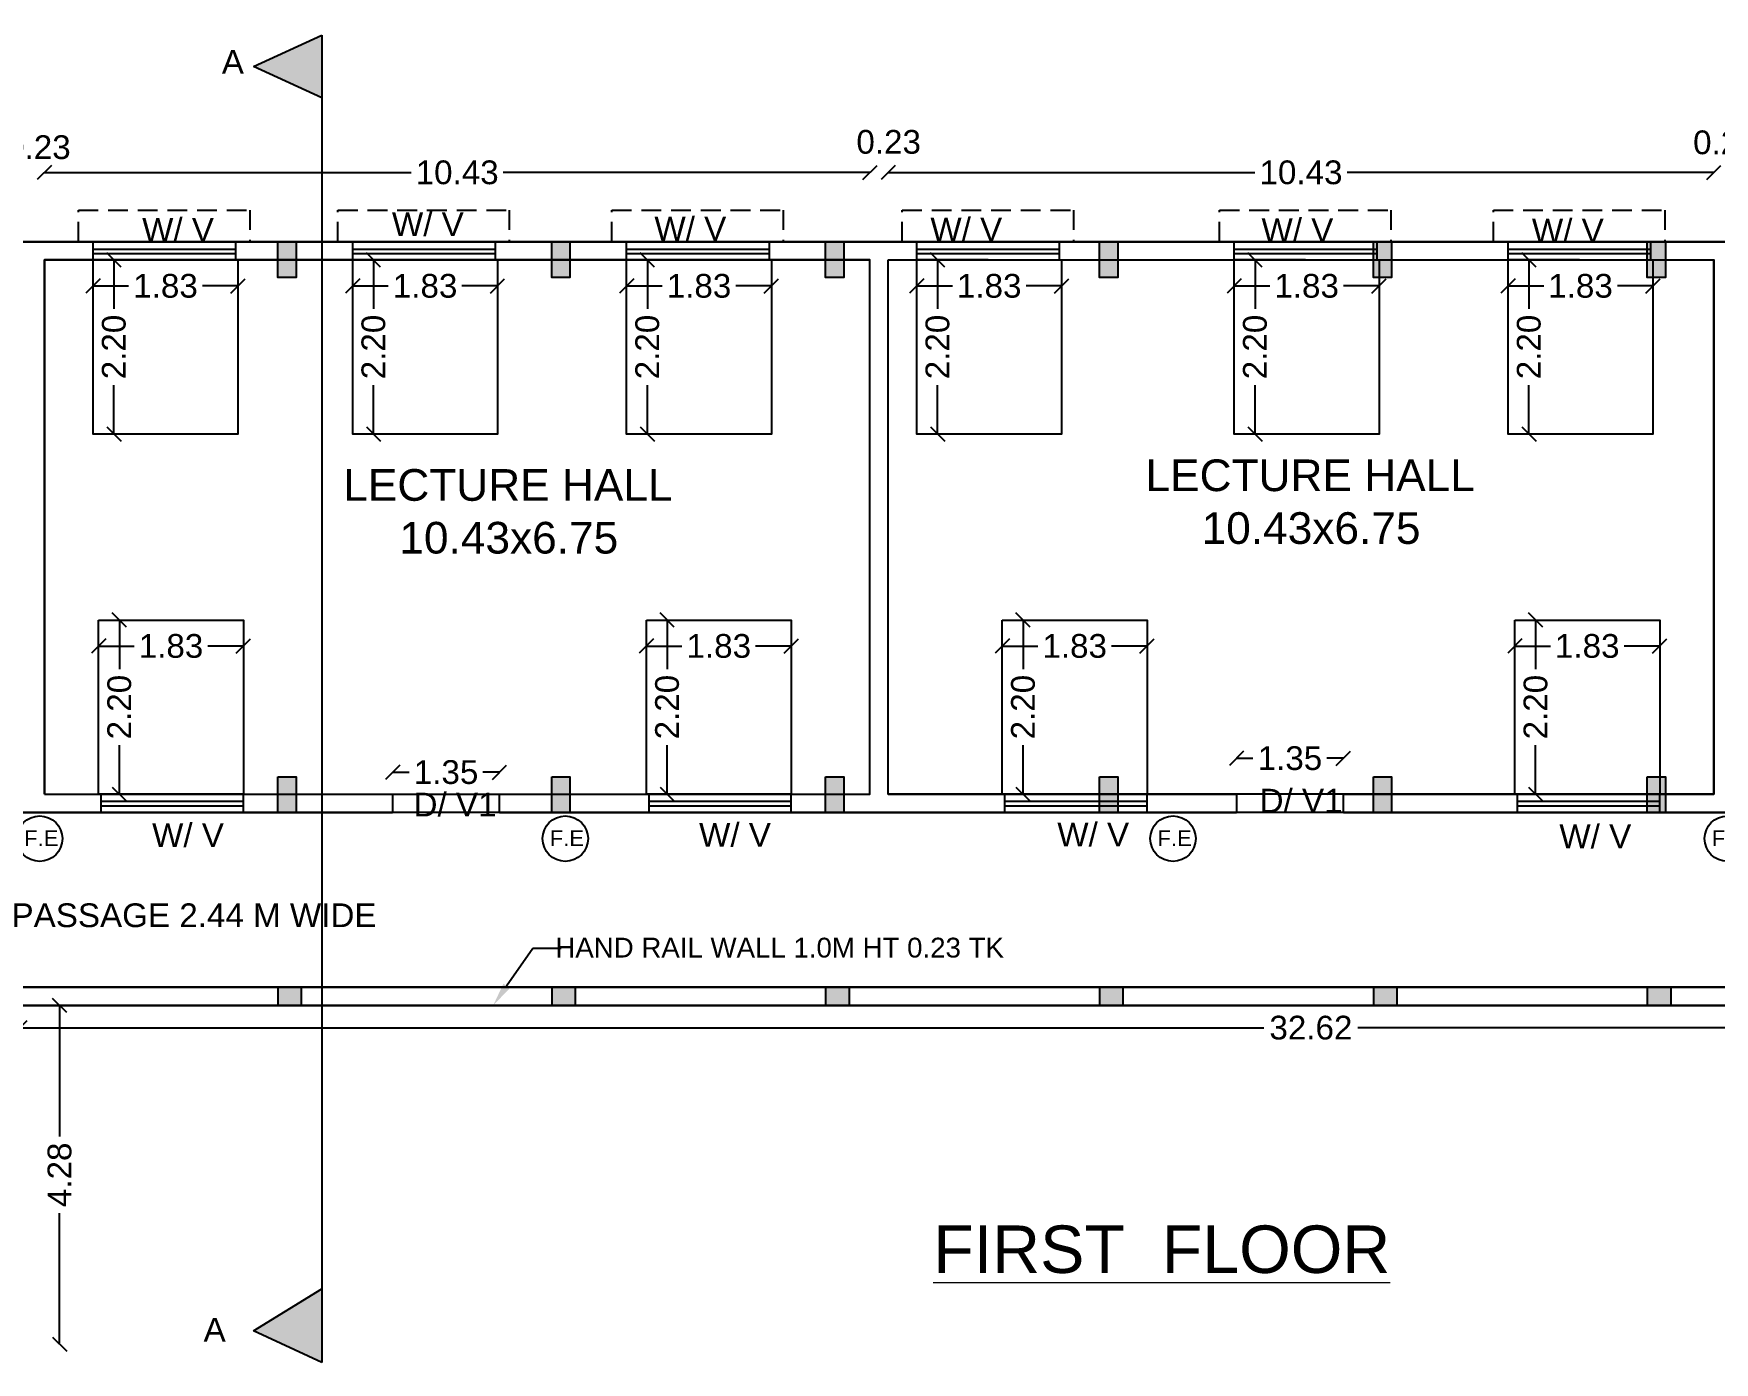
# Model space of a CAD drawing. Header units: metres. Extents: x 729 to 1050, y -308 to -82.
# Drawn here: x 743.98 to 765.21, y -139.07 to -122.28 of the extents above; entities that cross this region are included whole.
import ezdxf
from ezdxf import colors
from ezdxf.entities.mleader import LeaderData, LeaderLine
from ezdxf.math import Vec2, Vec3

# ---------------------------------------------------------------- set-up
doc = ezdxf.new("R2010")
doc.units = ezdxf.units.M
doc.header["$MEASUREMENT"] = 0
doc.linetypes.add('DASHED', pattern=[0.75, 0.5, -0.25])
for name, color, linetype in [('BLK_1_FLR_0_REGULAR_ROOM_3', 7, 'Continuous'), ('BLK_1_FLR_1_BLT_UP_AREA', 26, 'Continuous'), ('BLK_1_FLR_1_CARPET_AREA', 10, 'Continuous'), ('BLK_1_FLR_1_EXIT_WIDTH_DOOR', 2, 'Continuous'), ('BLK_1_FLR_1_REGULAR_ROOM_2', 7, 'Continuous'), ('BLK_1_FLR_1_ROOF_AREA', 54, 'Continuous'), ('BLK_1_FLR_1_ROOM_1_LIGHT_VENTILATION_1', 7, 'Continuous'), ('BLK_1_FLR_1_ROOM_3_LIGHT_VENTILATION_1', 7, 'Continuous')]:
    doc.layers.add(name, color=color, linetype=linetype)
doc.styles.get("Standard").update_dxf_attribs({"font": 'arial.ttf'})
doc.dimstyles.get("Standard").update_dxf_attribs({"dimtxt": 0.3, "dimasz": 0.18, "dimexe": 0.18, "dimexo": 0.0625, "dimgap": 0.09, "dimtad": 0, "dimtoh": 1, "dimzin": 0, "dimdsep": 46, "dimtxsty": 'Standard', "dimblk": 'OBLIQUE', "dimcen": 0.09, "dimse1": 1, "dimse2": 1, "dimclrd": 1, "dimclrt": 3, "dimadec": 0, "dimazin": 0, "dimtfac": 1, "dimtofl": 0, "dimtmove": 0, "dimatfit": 3, "dimfxl": 0, "dimtolj": 1, "dimtzin": 0, "dimarcsym": 0})

# ---------------------------------------------------------------- blocks, each defined once
blk = doc.blocks.new('_Oblique')
at = {"color": 0, "linetype": 'ByBlock', "lineweight": -2}
blk.add_line((-0.5, -0.5), (0.5, 0.5), dxfattribs=at)
blk = doc.blocks.new('*D97')
at = {"color": 1, "lineweight": -2}
for p, q in [((744.115, -124.031), (748.747, -124.031)), ((754.545, -124.031), (749.912, -124.031))]:
    blk.add_line(p, q, dxfattribs=at)
at = {"layer": 'Defpoints', "color": 0}
for p in [(754.545, -124.031), (744.115, -125.136), (754.545, -125.136)]:
    blk.add_point(p, dxfattribs=at)
at = {"color": 1, "lineweight": -2, "xscale": 0.18, "yscale": 0.18, "zscale": 0.18, "rotation": 180}
blk.add_blockref('_Oblique', (744.115, -124.031), dxfattribs=at)
at = {"color": 1, "lineweight": -2, "xscale": 0.18, "yscale": 0.18, "zscale": 0.18}
blk.add_blockref('_Oblique', (754.545, -124.031), dxfattribs=at)
at = {"color": 3, "insert": (749.33, -124.031), "char_height": 0.3, "attachment_point": 5}
blk.add_mtext('\\A1;10.43', dxfattribs=at)
blk = doc.blocks.new('*D98')
at = {"color": 1, "lineweight": -2}
for p, q in [((754.775, -124.031), (759.407, -124.031)), ((765.205, -124.031), (760.572, -124.031))]:
    blk.add_line(p, q, dxfattribs=at)
at = {"layer": 'Defpoints', "color": 0}
for p in [(765.205, -124.031), (754.775, -125.136), (765.205, -125.136)]:
    blk.add_point(p, dxfattribs=at)
at = {"color": 1, "lineweight": -2, "xscale": 0.18, "yscale": 0.18, "zscale": 0.18, "rotation": 180}
blk.add_blockref('_Oblique', (754.775, -124.031), dxfattribs=at)
at = {"color": 1, "lineweight": -2, "xscale": 0.18, "yscale": 0.18, "zscale": 0.18}
blk.add_blockref('_Oblique', (765.205, -124.031), dxfattribs=at)
at = {"color": 3, "insert": (759.99, -124.031), "char_height": 0.3, "attachment_point": 5}
blk.add_mtext('\\A1;10.43', dxfattribs=at)
blk = doc.blocks.new('*D102')
at = {"color": 1, "lineweight": -2}
for p, q in [((744.308, -134.556), (744.308, -136.21)), ((744.308, -138.836), (744.308, -137.182))]:
    blk.add_line(p, q, dxfattribs=at)
at = {"layer": 'Defpoints', "color": 0}
for p in [(739.037, -134.556), (739.037, -138.836), (744.308, -138.836)]:
    blk.add_point(p, dxfattribs=at)
at = {"color": 1, "lineweight": -2, "xscale": 0.18, "yscale": 0.18, "zscale": 0.18}
for p, rotation in [((744.308, -134.556), 90), ((744.308, -138.836), 270)]:
    blk.add_blockref('_Oblique', p, dxfattribs=dict(at, rotation=rotation))
at = {"color": 3, "insert": (744.308, -136.696), "char_height": 0.3, "attachment_point": 5, "rotation": 90}
blk.add_mtext('\\A1;4.28', dxfattribs=at)
blk = doc.blocks.new('*D95')
at = {"color": 1, "lineweight": -2}
for p, q in [((743.805, -134.838), (759.52, -134.838)), ((776.425, -134.838), (760.709, -134.838))]:
    blk.add_line(p, q, dxfattribs=at)
at = {"layer": 'Defpoints', "color": 0}
for p in [(743.805, -134.556), (776.425, -134.556), (776.425, -134.838)]:
    blk.add_point(p, dxfattribs=at)
at = {"color": 1, "lineweight": -2, "xscale": 0.18, "yscale": 0.18, "zscale": 0.18, "rotation": 180}
blk.add_blockref('_Oblique', (743.805, -134.838), dxfattribs=at)
at = {"color": 1, "lineweight": -2, "xscale": 0.18, "yscale": 0.18, "zscale": 0.18}
blk.add_blockref('_Oblique', (776.425, -134.838), dxfattribs=at)
at = {"color": 3, "insert": (760.115, -134.838), "char_height": 0.3, "attachment_point": 5}
blk.add_mtext('\\A1;32.62', dxfattribs=at)
blk = doc.blocks.new('*D111')
at = {"layer": 'BLK_1_FLR_1_EXIT_WIDTH_DOOR', "color": 1, "lineweight": -2}
for p, q in [((748.515, -131.609), (748.723, -131.609)), ((749.865, -131.609), (749.656, -131.609))]:
    blk.add_line(p, q, dxfattribs=at)
at = {"layer": 'Defpoints', "color": 0}
for p in [(749.865, -131.609), (748.515, -131.886), (749.865, -131.886)]:
    blk.add_point(p, dxfattribs=at)
at = {"layer": 'BLK_1_FLR_1_EXIT_WIDTH_DOOR', "color": 1, "lineweight": -2, "xscale": 0.18, "yscale": 0.18, "zscale": 0.18, "rotation": 180}
blk.add_blockref('_Oblique', (748.515, -131.609), dxfattribs=at)
at = {"layer": 'BLK_1_FLR_1_EXIT_WIDTH_DOOR', "color": 1, "lineweight": -2, "xscale": 0.18, "yscale": 0.18, "zscale": 0.18}
blk.add_blockref('_Oblique', (749.865, -131.609), dxfattribs=at)
at = {"layer": 'BLK_1_FLR_1_EXIT_WIDTH_DOOR', "color": 3, "insert": (749.19, -131.609), "char_height": 0.3, "attachment_point": 5}
blk.add_mtext('\\A1;1.35', dxfattribs=at)
blk = doc.blocks.new('*D112')
at = {"layer": 'BLK_1_FLR_1_EXIT_WIDTH_DOOR', "color": 1, "lineweight": -2}
for p, q in [((759.175, -131.433), (759.383, -131.433)), ((760.525, -131.433), (760.316, -131.433))]:
    blk.add_line(p, q, dxfattribs=at)
at = {"layer": 'Defpoints', "color": 0}
for p in [(760.525, -131.433), (759.175, -131.886), (760.525, -131.886)]:
    blk.add_point(p, dxfattribs=at)
at = {"layer": 'BLK_1_FLR_1_EXIT_WIDTH_DOOR', "color": 1, "lineweight": -2, "xscale": 0.18, "yscale": 0.18, "zscale": 0.18, "rotation": 180}
blk.add_blockref('_Oblique', (759.175, -131.433), dxfattribs=at)
at = {"layer": 'BLK_1_FLR_1_EXIT_WIDTH_DOOR', "color": 1, "lineweight": -2, "xscale": 0.18, "yscale": 0.18, "zscale": 0.18}
blk.add_blockref('_Oblique', (760.525, -131.433), dxfattribs=at)
at = {"layer": 'BLK_1_FLR_1_EXIT_WIDTH_DOOR', "color": 3, "insert": (759.85, -131.433), "char_height": 0.3, "attachment_point": 5}
blk.add_mtext('\\A1;1.35', dxfattribs=at)
blk = doc.blocks.new('*D123')
at = {"layer": 'BLK_1_FLR_1_ROOM_1_LIGHT_VENTILATION_1', "color": 1, "lineweight": -2}
for p, q in [((744.731, -125.465), (745.18, -125.465)), ((746.561, -125.465), (746.111, -125.465))]:
    blk.add_line(p, q, dxfattribs=at)
at = {"layer": 'Defpoints', "color": 0}
for p in [(744.731, -125.136), (746.561, -125.136), (744.731, -125.465)]:
    blk.add_point(p, dxfattribs=at)
at = {"layer": 'BLK_1_FLR_1_ROOM_1_LIGHT_VENTILATION_1', "color": 1, "lineweight": -2, "xscale": 0.18, "yscale": 0.18, "zscale": 0.18, "rotation": 180}
blk.add_blockref('_Oblique', (744.731, -125.465), dxfattribs=at)
at = {"layer": 'BLK_1_FLR_1_ROOM_1_LIGHT_VENTILATION_1', "color": 1, "lineweight": -2, "xscale": 0.18, "yscale": 0.18, "zscale": 0.18}
blk.add_blockref('_Oblique', (746.561, -125.465), dxfattribs=at)
at = {"layer": 'BLK_1_FLR_1_ROOM_1_LIGHT_VENTILATION_1', "color": 3, "insert": (745.646, -125.465), "char_height": 0.3, "attachment_point": 5}
blk.add_mtext('\\A1;1.83', dxfattribs=at)
blk = doc.blocks.new('*D124')
at = {"layer": 'BLK_1_FLR_1_ROOM_1_LIGHT_VENTILATION_1', "color": 1, "lineweight": -2}
for p, q in [((744.994, -125.136), (744.994, -125.755)), ((744.994, -127.336), (744.994, -126.718))]:
    blk.add_line(p, q, dxfattribs=at)
at = {"layer": 'Defpoints', "color": 0}
for p in [(744.731, -125.136), (744.731, -127.336), (744.994, -127.336)]:
    blk.add_point(p, dxfattribs=at)
at = {"layer": 'BLK_1_FLR_1_ROOM_1_LIGHT_VENTILATION_1', "color": 1, "lineweight": -2, "xscale": 0.18, "yscale": 0.18, "zscale": 0.18}
for p, rotation in [((744.994, -125.136), 90), ((744.994, -127.336), 270)]:
    blk.add_blockref('_Oblique', p, dxfattribs=dict(at, rotation=rotation))
at = {"layer": 'BLK_1_FLR_1_ROOM_1_LIGHT_VENTILATION_1', "color": 3, "insert": (744.994, -126.236), "char_height": 0.3, "attachment_point": 5, "rotation": 90}
blk.add_mtext('\\A1;2.20', dxfattribs=at)
blk = doc.blocks.new('*D125')
at = {"layer": 'BLK_1_FLR_1_ROOM_1_LIGHT_VENTILATION_1', "color": 1, "lineweight": -2}
for p, q in [((748.01, -125.465), (748.459, -125.465)), ((749.84, -125.465), (749.39, -125.465))]:
    blk.add_line(p, q, dxfattribs=at)
at = {"layer": 'Defpoints', "color": 0}
for p in [(748.01, -125.136), (749.84, -125.136), (748.01, -125.465)]:
    blk.add_point(p, dxfattribs=at)
at = {"layer": 'BLK_1_FLR_1_ROOM_1_LIGHT_VENTILATION_1', "color": 1, "lineweight": -2, "xscale": 0.18, "yscale": 0.18, "zscale": 0.18, "rotation": 180}
blk.add_blockref('_Oblique', (748.01, -125.465), dxfattribs=at)
at = {"layer": 'BLK_1_FLR_1_ROOM_1_LIGHT_VENTILATION_1', "color": 1, "lineweight": -2, "xscale": 0.18, "yscale": 0.18, "zscale": 0.18}
blk.add_blockref('_Oblique', (749.84, -125.465), dxfattribs=at)
at = {"layer": 'BLK_1_FLR_1_ROOM_1_LIGHT_VENTILATION_1', "color": 3, "insert": (748.925, -125.465), "char_height": 0.3, "attachment_point": 5}
blk.add_mtext('\\A1;1.83', dxfattribs=at)
blk = doc.blocks.new('*D126')
at = {"layer": 'BLK_1_FLR_1_ROOM_1_LIGHT_VENTILATION_1', "color": 1, "lineweight": -2}
for p, q in [((748.273, -125.136), (748.273, -125.755)), ((748.273, -127.336), (748.273, -126.718))]:
    blk.add_line(p, q, dxfattribs=at)
at = {"layer": 'Defpoints', "color": 0}
for p in [(748.01, -125.136), (748.01, -127.336), (748.273, -127.336)]:
    blk.add_point(p, dxfattribs=at)
at = {"layer": 'BLK_1_FLR_1_ROOM_1_LIGHT_VENTILATION_1', "color": 1, "lineweight": -2, "xscale": 0.18, "yscale": 0.18, "zscale": 0.18}
for p, rotation in [((748.273, -125.136), 90), ((748.273, -127.336), 270)]:
    blk.add_blockref('_Oblique', p, dxfattribs=dict(at, rotation=rotation))
at = {"layer": 'BLK_1_FLR_1_ROOM_1_LIGHT_VENTILATION_1', "color": 3, "insert": (748.273, -126.236), "char_height": 0.3, "attachment_point": 5, "rotation": 90}
blk.add_mtext('\\A1;2.20', dxfattribs=at)
blk = doc.blocks.new('*D127')
at = {"layer": 'BLK_1_FLR_1_ROOM_1_LIGHT_VENTILATION_1', "color": 1, "lineweight": -2}
for p, q in [((751.47, -125.465), (751.919, -125.465)), ((753.3, -125.465), (752.85, -125.465))]:
    blk.add_line(p, q, dxfattribs=at)
at = {"layer": 'Defpoints', "color": 0}
for p in [(751.47, -125.136), (753.3, -125.136), (751.47, -125.465)]:
    blk.add_point(p, dxfattribs=at)
at = {"layer": 'BLK_1_FLR_1_ROOM_1_LIGHT_VENTILATION_1', "color": 1, "lineweight": -2, "xscale": 0.18, "yscale": 0.18, "zscale": 0.18, "rotation": 180}
blk.add_blockref('_Oblique', (751.47, -125.465), dxfattribs=at)
at = {"layer": 'BLK_1_FLR_1_ROOM_1_LIGHT_VENTILATION_1', "color": 1, "lineweight": -2, "xscale": 0.18, "yscale": 0.18, "zscale": 0.18}
blk.add_blockref('_Oblique', (753.3, -125.465), dxfattribs=at)
at = {"layer": 'BLK_1_FLR_1_ROOM_1_LIGHT_VENTILATION_1', "color": 3, "insert": (752.385, -125.465), "char_height": 0.3, "attachment_point": 5}
blk.add_mtext('\\A1;1.83', dxfattribs=at)
blk = doc.blocks.new('*D128')
at = {"layer": 'BLK_1_FLR_1_ROOM_1_LIGHT_VENTILATION_1', "color": 1, "lineweight": -2}
for p, q in [((751.733, -125.136), (751.733, -125.755)), ((751.733, -127.336), (751.733, -126.718))]:
    blk.add_line(p, q, dxfattribs=at)
at = {"layer": 'Defpoints', "color": 0}
for p in [(751.47, -125.136), (751.47, -127.336), (751.733, -127.336)]:
    blk.add_point(p, dxfattribs=at)
at = {"layer": 'BLK_1_FLR_1_ROOM_1_LIGHT_VENTILATION_1', "color": 1, "lineweight": -2, "xscale": 0.18, "yscale": 0.18, "zscale": 0.18}
for p, rotation in [((751.733, -125.136), 90), ((751.733, -127.336), 270)]:
    blk.add_blockref('_Oblique', p, dxfattribs=dict(at, rotation=rotation))
at = {"layer": 'BLK_1_FLR_1_ROOM_1_LIGHT_VENTILATION_1', "color": 3, "insert": (751.733, -126.236), "char_height": 0.3, "attachment_point": 5, "rotation": 90}
blk.add_mtext('\\A1;2.20', dxfattribs=at)
blk = doc.blocks.new('*D129')
at = {"layer": 'BLK_1_FLR_1_ROOM_1_LIGHT_VENTILATION_1', "color": 1, "lineweight": -2}
for p, q in [((751.72, -130.015), (752.169, -130.015)), ((753.55, -130.015), (753.1, -130.015))]:
    blk.add_line(p, q, dxfattribs=at)
at = {"layer": 'Defpoints', "color": 0}
for p in [(751.72, -129.686), (753.55, -129.686), (751.72, -130.015)]:
    blk.add_point(p, dxfattribs=at)
at = {"layer": 'BLK_1_FLR_1_ROOM_1_LIGHT_VENTILATION_1', "color": 1, "lineweight": -2, "xscale": 0.18, "yscale": 0.18, "zscale": 0.18, "rotation": 180}
blk.add_blockref('_Oblique', (751.72, -130.015), dxfattribs=at)
at = {"layer": 'BLK_1_FLR_1_ROOM_1_LIGHT_VENTILATION_1', "color": 1, "lineweight": -2, "xscale": 0.18, "yscale": 0.18, "zscale": 0.18}
blk.add_blockref('_Oblique', (753.55, -130.015), dxfattribs=at)
at = {"layer": 'BLK_1_FLR_1_ROOM_1_LIGHT_VENTILATION_1', "color": 3, "insert": (752.635, -130.015), "char_height": 0.3, "attachment_point": 5}
blk.add_mtext('\\A1;1.83', dxfattribs=at)
blk = doc.blocks.new('*D130')
at = {"layer": 'BLK_1_FLR_1_ROOM_1_LIGHT_VENTILATION_1', "color": 1, "lineweight": -2}
for p, q in [((751.983, -129.686), (751.983, -130.305)), ((751.983, -131.886), (751.983, -131.268))]:
    blk.add_line(p, q, dxfattribs=at)
at = {"layer": 'Defpoints', "color": 0}
for p in [(751.72, -129.686), (751.72, -131.886), (751.983, -131.886)]:
    blk.add_point(p, dxfattribs=at)
at = {"layer": 'BLK_1_FLR_1_ROOM_1_LIGHT_VENTILATION_1', "color": 1, "lineweight": -2, "xscale": 0.18, "yscale": 0.18, "zscale": 0.18}
for p, rotation in [((751.983, -129.686), 90), ((751.983, -131.886), 270)]:
    blk.add_blockref('_Oblique', p, dxfattribs=dict(at, rotation=rotation))
at = {"layer": 'BLK_1_FLR_1_ROOM_1_LIGHT_VENTILATION_1', "color": 3, "insert": (751.983, -130.786), "char_height": 0.3, "attachment_point": 5, "rotation": 90}
blk.add_mtext('\\A1;2.20', dxfattribs=at)
blk = doc.blocks.new('*D131')
at = {"layer": 'BLK_1_FLR_1_ROOM_1_LIGHT_VENTILATION_1', "color": 1, "lineweight": -2}
for p, q in [((744.8, -130.015), (745.249, -130.015)), ((746.63, -130.015), (746.18, -130.015))]:
    blk.add_line(p, q, dxfattribs=at)
at = {"layer": 'Defpoints', "color": 0}
for p in [(744.8, -129.686), (746.63, -129.686), (744.8, -130.015)]:
    blk.add_point(p, dxfattribs=at)
at = {"layer": 'BLK_1_FLR_1_ROOM_1_LIGHT_VENTILATION_1', "color": 1, "lineweight": -2, "xscale": 0.18, "yscale": 0.18, "zscale": 0.18, "rotation": 180}
blk.add_blockref('_Oblique', (744.8, -130.015), dxfattribs=at)
at = {"layer": 'BLK_1_FLR_1_ROOM_1_LIGHT_VENTILATION_1', "color": 1, "lineweight": -2, "xscale": 0.18, "yscale": 0.18, "zscale": 0.18}
blk.add_blockref('_Oblique', (746.63, -130.015), dxfattribs=at)
at = {"layer": 'BLK_1_FLR_1_ROOM_1_LIGHT_VENTILATION_1', "color": 3, "insert": (745.715, -130.015), "char_height": 0.3, "attachment_point": 5}
blk.add_mtext('\\A1;1.83', dxfattribs=at)
blk = doc.blocks.new('*D132')
at = {"layer": 'BLK_1_FLR_1_ROOM_1_LIGHT_VENTILATION_1', "color": 1, "lineweight": -2}
for p, q in [((745.063, -129.686), (745.063, -130.305)), ((745.063, -131.886), (745.063, -131.268))]:
    blk.add_line(p, q, dxfattribs=at)
at = {"layer": 'Defpoints', "color": 0}
for p in [(744.8, -129.686), (744.8, -131.886), (745.063, -131.886)]:
    blk.add_point(p, dxfattribs=at)
at = {"layer": 'BLK_1_FLR_1_ROOM_1_LIGHT_VENTILATION_1', "color": 1, "lineweight": -2, "xscale": 0.18, "yscale": 0.18, "zscale": 0.18}
for p, rotation in [((745.063, -129.686), 90), ((745.063, -131.886), 270)]:
    blk.add_blockref('_Oblique', p, dxfattribs=dict(at, rotation=rotation))
at = {"layer": 'BLK_1_FLR_1_ROOM_1_LIGHT_VENTILATION_1', "color": 3, "insert": (745.063, -130.786), "char_height": 0.3, "attachment_point": 5, "rotation": 90}
blk.add_mtext('\\A1;2.20', dxfattribs=at)
blk = doc.blocks.new('*D133')
at = {"layer": 'BLK_1_FLR_1_ROOM_3_LIGHT_VENTILATION_1', "color": 1, "lineweight": -2}
for p, q in [((755.136, -125.465), (755.586, -125.465)), ((756.966, -125.465), (756.517, -125.465))]:
    blk.add_line(p, q, dxfattribs=at)
at = {"layer": 'Defpoints', "color": 0}
for p in [(755.136, -125.136), (756.966, -125.136), (755.136, -125.465)]:
    blk.add_point(p, dxfattribs=at)
at = {"layer": 'BLK_1_FLR_1_ROOM_3_LIGHT_VENTILATION_1', "color": 1, "lineweight": -2, "xscale": 0.18, "yscale": 0.18, "zscale": 0.18, "rotation": 180}
blk.add_blockref('_Oblique', (755.136, -125.465), dxfattribs=at)
at = {"layer": 'BLK_1_FLR_1_ROOM_3_LIGHT_VENTILATION_1', "color": 1, "lineweight": -2, "xscale": 0.18, "yscale": 0.18, "zscale": 0.18}
blk.add_blockref('_Oblique', (756.966, -125.465), dxfattribs=at)
at = {"layer": 'BLK_1_FLR_1_ROOM_3_LIGHT_VENTILATION_1', "color": 3, "insert": (756.051, -125.465), "char_height": 0.3, "attachment_point": 5}
blk.add_mtext('\\A1;1.83', dxfattribs=at)
blk = doc.blocks.new('*D134')
at = {"layer": 'BLK_1_FLR_1_ROOM_3_LIGHT_VENTILATION_1', "color": 1, "lineweight": -2}
for p, q in [((755.399, -125.136), (755.399, -125.755)), ((755.399, -127.336), (755.399, -126.718))]:
    blk.add_line(p, q, dxfattribs=at)
at = {"layer": 'Defpoints', "color": 0}
for p in [(755.136, -125.136), (755.136, -127.336), (755.399, -127.336)]:
    blk.add_point(p, dxfattribs=at)
at = {"layer": 'BLK_1_FLR_1_ROOM_3_LIGHT_VENTILATION_1', "color": 1, "lineweight": -2, "xscale": 0.18, "yscale": 0.18, "zscale": 0.18}
for p, rotation in [((755.399, -125.136), 90), ((755.399, -127.336), 270)]:
    blk.add_blockref('_Oblique', p, dxfattribs=dict(at, rotation=rotation))
at = {"layer": 'BLK_1_FLR_1_ROOM_3_LIGHT_VENTILATION_1', "color": 3, "insert": (755.399, -126.236), "char_height": 0.3, "attachment_point": 5, "rotation": 90}
blk.add_mtext('\\A1;2.20', dxfattribs=at)
blk = doc.blocks.new('*D135')
at = {"layer": 'BLK_1_FLR_1_ROOM_3_LIGHT_VENTILATION_1', "color": 1, "lineweight": -2}
for p, q in [((759.146, -125.465), (759.596, -125.465)), ((760.976, -125.465), (760.527, -125.465))]:
    blk.add_line(p, q, dxfattribs=at)
at = {"layer": 'Defpoints', "color": 0}
for p in [(759.146, -125.136), (760.976, -125.136), (759.146, -125.465)]:
    blk.add_point(p, dxfattribs=at)
at = {"layer": 'BLK_1_FLR_1_ROOM_3_LIGHT_VENTILATION_1', "color": 1, "lineweight": -2, "xscale": 0.18, "yscale": 0.18, "zscale": 0.18, "rotation": 180}
blk.add_blockref('_Oblique', (759.146, -125.465), dxfattribs=at)
at = {"layer": 'BLK_1_FLR_1_ROOM_3_LIGHT_VENTILATION_1', "color": 1, "lineweight": -2, "xscale": 0.18, "yscale": 0.18, "zscale": 0.18}
blk.add_blockref('_Oblique', (760.976, -125.465), dxfattribs=at)
at = {"layer": 'BLK_1_FLR_1_ROOM_3_LIGHT_VENTILATION_1', "color": 3, "insert": (760.061, -125.465), "char_height": 0.3, "attachment_point": 5}
blk.add_mtext('\\A1;1.83', dxfattribs=at)
blk = doc.blocks.new('*D136')
at = {"layer": 'BLK_1_FLR_1_ROOM_3_LIGHT_VENTILATION_1', "color": 1, "lineweight": -2}
for p, q in [((759.409, -125.136), (759.409, -125.755)), ((759.409, -127.336), (759.409, -126.718))]:
    blk.add_line(p, q, dxfattribs=at)
at = {"layer": 'Defpoints', "color": 0}
for p in [(759.146, -125.136), (759.146, -127.336), (759.409, -127.336)]:
    blk.add_point(p, dxfattribs=at)
at = {"layer": 'BLK_1_FLR_1_ROOM_3_LIGHT_VENTILATION_1', "color": 1, "lineweight": -2, "xscale": 0.18, "yscale": 0.18, "zscale": 0.18}
for p, rotation in [((759.409, -125.136), 90), ((759.409, -127.336), 270)]:
    blk.add_blockref('_Oblique', p, dxfattribs=dict(at, rotation=rotation))
at = {"layer": 'BLK_1_FLR_1_ROOM_3_LIGHT_VENTILATION_1', "color": 3, "insert": (759.409, -126.236), "char_height": 0.3, "attachment_point": 5, "rotation": 90}
blk.add_mtext('\\A1;2.20', dxfattribs=at)
blk = doc.blocks.new('*D137')
at = {"layer": 'BLK_1_FLR_1_ROOM_3_LIGHT_VENTILATION_1', "color": 1, "lineweight": -2}
for p, q in [((762.606, -125.465), (763.056, -125.465)), ((764.436, -125.465), (763.987, -125.465))]:
    blk.add_line(p, q, dxfattribs=at)
at = {"layer": 'Defpoints', "color": 0}
for p in [(762.606, -125.136), (764.436, -125.136), (762.606, -125.465)]:
    blk.add_point(p, dxfattribs=at)
at = {"layer": 'BLK_1_FLR_1_ROOM_3_LIGHT_VENTILATION_1', "color": 1, "lineweight": -2, "xscale": 0.18, "yscale": 0.18, "zscale": 0.18, "rotation": 180}
blk.add_blockref('_Oblique', (762.606, -125.465), dxfattribs=at)
at = {"layer": 'BLK_1_FLR_1_ROOM_3_LIGHT_VENTILATION_1', "color": 1, "lineweight": -2, "xscale": 0.18, "yscale": 0.18, "zscale": 0.18}
blk.add_blockref('_Oblique', (764.436, -125.465), dxfattribs=at)
at = {"layer": 'BLK_1_FLR_1_ROOM_3_LIGHT_VENTILATION_1', "color": 3, "insert": (763.521, -125.465), "char_height": 0.3, "attachment_point": 5}
blk.add_mtext('\\A1;1.83', dxfattribs=at)
blk = doc.blocks.new('*D138')
at = {"layer": 'BLK_1_FLR_1_ROOM_3_LIGHT_VENTILATION_1', "color": 1, "lineweight": -2}
for p, q in [((762.869, -125.136), (762.869, -125.755)), ((762.869, -127.336), (762.869, -126.718))]:
    blk.add_line(p, q, dxfattribs=at)
at = {"layer": 'Defpoints', "color": 0}
for p in [(762.606, -125.136), (762.606, -127.336), (762.869, -127.336)]:
    blk.add_point(p, dxfattribs=at)
at = {"layer": 'BLK_1_FLR_1_ROOM_3_LIGHT_VENTILATION_1', "color": 1, "lineweight": -2, "xscale": 0.18, "yscale": 0.18, "zscale": 0.18}
for p, rotation in [((762.869, -125.136), 90), ((762.869, -127.336), 270)]:
    blk.add_blockref('_Oblique', p, dxfattribs=dict(at, rotation=rotation))
at = {"layer": 'BLK_1_FLR_1_ROOM_3_LIGHT_VENTILATION_1', "color": 3, "insert": (762.869, -126.236), "char_height": 0.3, "attachment_point": 5, "rotation": 90}
blk.add_mtext('\\A1;2.20', dxfattribs=at)
blk = doc.blocks.new('*D139')
at = {"layer": 'BLK_1_FLR_1_ROOM_3_LIGHT_VENTILATION_1', "color": 1, "lineweight": -2}
for p, q in [((762.691, -130.015), (763.141, -130.015)), ((764.521, -130.015), (764.072, -130.015))]:
    blk.add_line(p, q, dxfattribs=at)
at = {"layer": 'Defpoints', "color": 0}
for p in [(762.691, -129.686), (764.521, -129.686), (762.691, -130.015)]:
    blk.add_point(p, dxfattribs=at)
at = {"layer": 'BLK_1_FLR_1_ROOM_3_LIGHT_VENTILATION_1', "color": 1, "lineweight": -2, "xscale": 0.18, "yscale": 0.18, "zscale": 0.18, "rotation": 180}
blk.add_blockref('_Oblique', (762.691, -130.015), dxfattribs=at)
at = {"layer": 'BLK_1_FLR_1_ROOM_3_LIGHT_VENTILATION_1', "color": 1, "lineweight": -2, "xscale": 0.18, "yscale": 0.18, "zscale": 0.18}
blk.add_blockref('_Oblique', (764.521, -130.015), dxfattribs=at)
at = {"layer": 'BLK_1_FLR_1_ROOM_3_LIGHT_VENTILATION_1', "color": 3, "insert": (763.606, -130.015), "char_height": 0.3, "attachment_point": 5}
blk.add_mtext('\\A1;1.83', dxfattribs=at)
blk = doc.blocks.new('*D140')
at = {"layer": 'BLK_1_FLR_1_ROOM_3_LIGHT_VENTILATION_1', "color": 1, "lineweight": -2}
for p, q in [((762.954, -129.686), (762.954, -130.305)), ((762.954, -131.886), (762.954, -131.268))]:
    blk.add_line(p, q, dxfattribs=at)
at = {"layer": 'Defpoints', "color": 0}
for p in [(762.691, -129.686), (762.691, -131.886), (762.954, -131.886)]:
    blk.add_point(p, dxfattribs=at)
at = {"layer": 'BLK_1_FLR_1_ROOM_3_LIGHT_VENTILATION_1', "color": 1, "lineweight": -2, "xscale": 0.18, "yscale": 0.18, "zscale": 0.18}
for p, rotation in [((762.954, -129.686), 90), ((762.954, -131.886), 270)]:
    blk.add_blockref('_Oblique', p, dxfattribs=dict(at, rotation=rotation))
at = {"layer": 'BLK_1_FLR_1_ROOM_3_LIGHT_VENTILATION_1', "color": 3, "insert": (762.954, -130.786), "char_height": 0.3, "attachment_point": 5, "rotation": 90}
blk.add_mtext('\\A1;2.20', dxfattribs=at)
blk = doc.blocks.new('*D141')
at = {"layer": 'BLK_1_FLR_1_ROOM_3_LIGHT_VENTILATION_1', "color": 1, "lineweight": -2}
for p, q in [((756.216, -130.015), (756.666, -130.015)), ((758.046, -130.015), (757.597, -130.015))]:
    blk.add_line(p, q, dxfattribs=at)
at = {"layer": 'Defpoints', "color": 0}
for p in [(756.216, -129.686), (758.046, -129.686), (756.216, -130.015)]:
    blk.add_point(p, dxfattribs=at)
at = {"layer": 'BLK_1_FLR_1_ROOM_3_LIGHT_VENTILATION_1', "color": 1, "lineweight": -2, "xscale": 0.18, "yscale": 0.18, "zscale": 0.18, "rotation": 180}
blk.add_blockref('_Oblique', (756.216, -130.015), dxfattribs=at)
at = {"layer": 'BLK_1_FLR_1_ROOM_3_LIGHT_VENTILATION_1', "color": 1, "lineweight": -2, "xscale": 0.18, "yscale": 0.18, "zscale": 0.18}
blk.add_blockref('_Oblique', (758.046, -130.015), dxfattribs=at)
at = {"layer": 'BLK_1_FLR_1_ROOM_3_LIGHT_VENTILATION_1', "color": 3, "insert": (757.131, -130.015), "char_height": 0.3, "attachment_point": 5}
blk.add_mtext('\\A1;1.83', dxfattribs=at)
blk = doc.blocks.new('*D142')
at = {"layer": 'BLK_1_FLR_1_ROOM_3_LIGHT_VENTILATION_1', "color": 1, "lineweight": -2}
for p, q in [((756.479, -129.686), (756.479, -130.305)), ((756.479, -131.886), (756.479, -131.268))]:
    blk.add_line(p, q, dxfattribs=at)
at = {"layer": 'Defpoints', "color": 0}
for p in [(756.216, -129.686), (756.216, -131.886), (756.479, -131.886)]:
    blk.add_point(p, dxfattribs=at)
at = {"layer": 'BLK_1_FLR_1_ROOM_3_LIGHT_VENTILATION_1', "color": 1, "lineweight": -2, "xscale": 0.18, "yscale": 0.18, "zscale": 0.18}
for p, rotation in [((756.479, -129.686), 90), ((756.479, -131.886), 270)]:
    blk.add_blockref('_Oblique', p, dxfattribs=dict(at, rotation=rotation))
at = {"layer": 'BLK_1_FLR_1_ROOM_3_LIGHT_VENTILATION_1', "color": 3, "insert": (756.479, -130.786), "char_height": 0.3, "attachment_point": 5, "rotation": 90}
blk.add_mtext('\\A1;2.20', dxfattribs=at)

msp = doc.modelspace()

# ---------------------------------------------------------------- hatches: boundary and pattern name
for points in [[(747.62, -122.297), (746.758, -122.69), (747.62, -123.089)], [(747.62, -138.137), (746.758, -138.667), (747.62, -139.066)]]:
    msp.add_hatch(color=256).paths.add_polyline_path(points)
h = msp.add_hatch(color=2)
h.dxf.hatch_style = 1
h.paths.add_polyline_path([(747.295, -124.906), (747.065, -124.906), (747.065, -125.356), (747.295, -125.356)])
h = msp.add_hatch(color=2)
h.dxf.hatch_style = 1
h.paths.add_polyline_path([(750.755, -124.906), (750.525, -124.906), (750.525, -125.356), (750.755, -125.356)])
h = msp.add_hatch(color=2)
h.dxf.hatch_style = 1
h.paths.add_polyline_path([(754.215, -124.906), (753.985, -124.906), (753.985, -125.356), (754.215, -125.356)])
h = msp.add_hatch(color=2)
h.dxf.hatch_style = 1
h.paths.add_polyline_path([(757.675, -124.906), (757.445, -124.906), (757.445, -125.356), (757.675, -125.356)])
h = msp.add_hatch(color=2)
h.dxf.hatch_style = 1
h.paths.add_polyline_path([(761.135, -124.906), (760.905, -124.906), (760.905, -125.356), (761.135, -125.356)])
h = msp.add_hatch(color=2)
h.dxf.hatch_style = 1
h.paths.add_polyline_path([(764.595, -124.906), (764.365, -124.906), (764.365, -125.356), (764.595, -125.356)])
h = msp.add_hatch(color=2)
h.dxf.hatch_style = 1
h.paths.add_polyline_path([(747.295, -131.666), (747.065, -131.666), (747.065, -132.116), (747.295, -132.116)])
h = msp.add_hatch(color=2)
h.dxf.hatch_style = 1
h.paths.add_polyline_path([(750.755, -131.666), (750.525, -131.666), (750.525, -132.116), (750.755, -132.116)])
h = msp.add_hatch(color=2)
h.dxf.hatch_style = 1
h.paths.add_polyline_path([(754.215, -131.666), (753.985, -131.666), (753.985, -132.116), (754.215, -132.116)])
h = msp.add_hatch(color=2)
h.dxf.hatch_style = 1
h.paths.add_polyline_path([(757.675, -131.666), (757.445, -131.666), (757.445, -132.116), (757.675, -132.116)])
h = msp.add_hatch(color=2)
h.dxf.hatch_style = 1
h.paths.add_polyline_path([(761.135, -131.666), (760.905, -131.666), (760.905, -132.116), (761.135, -132.116)])
h = msp.add_hatch(color=2)
h.dxf.hatch_style = 1
h.paths.add_polyline_path([(764.595, -131.666), (764.365, -131.666), (764.365, -132.116), (764.595, -132.116)])
h = msp.add_hatch(color=2)
h.dxf.hatch_style = 1
h.paths.add_polyline_path([(747.365, -134.556), (747.365, -134.326), (747.065, -134.326), (747.065, -134.556)])
h = msp.add_hatch(color=2)
h.dxf.hatch_style = 1
h.paths.add_polyline_path([(750.825, -134.556), (750.825, -134.326), (750.525, -134.326), (750.525, -134.556)])
h = msp.add_hatch(color=2)
h.dxf.hatch_style = 1
h.paths.add_polyline_path([(754.285, -134.556), (754.285, -134.326), (753.985, -134.326), (753.985, -134.556)])
h = msp.add_hatch(color=2)
h.dxf.hatch_style = 1
h.paths.add_polyline_path([(757.745, -134.556), (757.745, -134.326), (757.445, -134.326), (757.445, -134.556)])
h = msp.add_hatch(color=2)
h.dxf.hatch_style = 1
h.paths.add_polyline_path([(761.205, -134.556), (761.205, -134.326), (760.905, -134.326), (760.905, -134.556)])
h = msp.add_hatch(color=2)
h.dxf.hatch_style = 1
h.paths.add_polyline_path([(764.665, -134.556), (764.665, -134.326), (764.365, -134.326), (764.365, -134.556)])

# ---------------------------------------------------------------- linework, layer by layer
for p, q in [((746.758, -122.69), (747.62, -122.297)), ((747.62, -122.297), (747.62, -139.066)), ((747.62, -123.089), (746.758, -122.69)), ((733.225, -124.906), (771.235, -124.906)), ((744.731, -125.136), (744.731, -124.906)), ((744.731, -124.906), (746.531, -124.906)), ((744.731, -124.906), (746.531, -124.906)), ((746.531, -125.005), (744.731, -125.005)), ((744.731, -125.055), (746.531, -125.055)), ((746.531, -124.906), (746.531, -125.136)), ((748.01, -125.136), (748.01, -124.906)), ((748.01, -124.906), (749.81, -124.906)), ((748.01, -124.906), (749.81, -124.906)), ((749.81, -125.005), (748.01, -125.005)), ((748.01, -125.055), (749.81, -125.055)), ((749.81, -124.906), (749.81, -125.136)), ((751.47, -125.136), (751.47, -124.906)), ((751.47, -124.906), (753.27, -124.906)), ((751.47, -124.906), (753.27, -124.906)), ((753.27, -125.005), (751.47, -125.005)), ((751.47, -125.055), (753.27, -125.055)), ((753.27, -124.906), (753.27, -125.136)), ((754.93, -124.906), (756.73, -124.906)), ((755.136, -125.136), (755.136, -124.906)), ((755.136, -124.906), (756.936, -124.906)), ((756.936, -125.005), (755.136, -125.005)), ((755.136, -125.055), (756.936, -125.055)), ((756.936, -124.906), (756.936, -125.136)), ((759.146, -125.136), (759.146, -124.906)), ((759.146, -124.906), (760.946, -124.906)), ((759.146, -124.906), (760.946, -124.906)), ((760.946, -125.005), (759.146, -125.005)), ((759.146, -125.055), (760.946, -125.055)), ((760.946, -124.906), (760.946, -125.136)), ((762.606, -125.136), (762.606, -124.906)), ((762.606, -124.906), (764.406, -124.906)), ((762.606, -124.906), (764.406, -124.906)), ((764.406, -125.005), (762.606, -125.005)), ((762.606, -125.055), (764.406, -125.055)), ((764.406, -124.906), (764.406, -125.136)), ((744.115, -125.136), (754.545, -125.136)), ((744.115, -131.886), (744.115, -125.136)), ((745.631, -125.136), (744.731, -125.136)), ((748.91, -125.136), (748.01, -125.136)), ((752.37, -125.136), (751.47, -125.136)), ((754.545, -131.886), (754.545, -125.136)), ((754.775, -125.136), (765.205, -125.136)), ((754.775, -131.886), (754.775, -125.136)), ((756.036, -125.136), (755.136, -125.136)), ((760.046, -125.136), (759.146, -125.136)), ((763.506, -125.136), (762.606, -125.136)), ((765.205, -131.886), (765.205, -125.136)), ((744.115, -131.886), (748.515, -131.886)), ((744.83, -131.886), (744.83, -132.116)), ((746.63, -131.98), (744.83, -131.98)), ((744.83, -132.034), (746.63, -132.034)), ((746.63, -132.116), (746.63, -131.886)), ((748.515, -131.886), (748.515, -132.116)), ((749.865, -131.886), (754.545, -131.886)), ((749.865, -132.116), (749.865, -131.886)), ((751.75, -131.886), (751.75, -132.116)), ((753.55, -131.98), (751.75, -131.98)), ((751.75, -132.034), (753.55, -132.034)), ((753.55, -132.116), (753.55, -131.886)), ((754.775, -131.886), (759.175, -131.886)), ((756.246, -131.886), (756.246, -132.116)), ((758.046, -131.98), (756.246, -131.98)), ((756.246, -132.034), (758.046, -132.034)), ((758.046, -132.116), (758.046, -131.886)), ((759.175, -131.886), (759.175, -132.116)), ((760.525, -131.886), (765.205, -131.886)), ((760.525, -132.116), (760.525, -131.886)), ((762.721, -131.886), (762.721, -132.116)), ((764.521, -131.98), (762.721, -131.98)), ((762.721, -132.034), (764.521, -132.034)), ((764.521, -132.116), (764.521, -131.886)), ((764.585, -131.886), (765.205, -131.886)), ((739.205, -132.116), (748.515, -132.116)), ((749.865, -132.116), (759.175, -132.116)), ((760.525, -132.116), (769.023, -132.116)), ((776.545, -134.326), (743.575, -134.326)), ((743.575, -134.326), (764.355, -134.326)), ((776.425, -134.556), (743.575, -134.556)), ((746.758, -138.667), (747.62, -138.137)), ((747.62, -139.066), (746.758, -138.667))]:
    msp.add_line(p, q)
at = {"linetype": 'DASHED', "ltscale": 0.5}
for p, q in [((744.545, -124.906), (744.545, -124.506)), ((744.545, -124.506), (746.711, -124.506)), ((746.711, -124.506), (746.711, -124.906)), ((747.824, -124.906), (747.824, -124.506)), ((747.824, -124.506), (749.989, -124.506)), ((749.989, -124.506), (749.989, -124.906)), ((751.284, -124.906), (751.284, -124.506)), ((751.284, -124.506), (753.449, -124.506)), ((753.449, -124.506), (753.449, -124.906)), ((754.951, -124.906), (754.951, -124.506)), ((754.951, -124.506), (757.116, -124.506)), ((757.116, -124.506), (757.116, -124.906)), ((758.961, -124.906), (758.961, -124.506)), ((758.961, -124.506), (761.126, -124.506)), ((761.126, -124.506), (761.126, -124.906)), ((762.421, -124.906), (762.421, -124.506)), ((762.421, -124.506), (764.586, -124.506)), ((764.586, -124.506), (764.586, -124.906))]:
    msp.add_line(p, q, dxfattribs=at)
at = {"color": 4}
msp.add_lwpolyline([(733.225, -138.836), (743.805, -138.836), (743.805, -134.556), (776.425, -134.556), (776.425, -137.986), (783.255, -137.986), (783.255, -122.276), (771.235, -122.276), (771.235, -124.906), (733.225, -124.906)], close=True, dxfattribs=at)
at = {"color": 2}
for points in [[(747.065, -124.906), (747.295, -124.906), (747.295, -125.356), (747.065, -125.356)], [(750.525, -124.906), (750.755, -124.906), (750.755, -125.356), (750.525, -125.356)], [(753.985, -124.906), (754.215, -124.906), (754.215, -125.356), (753.985, -125.356)], [(757.445, -124.906), (757.675, -124.906), (757.675, -125.356), (757.445, -125.356)], [(760.905, -124.906), (761.135, -124.906), (761.135, -125.356), (760.905, -125.356)], [(764.365, -124.906), (764.595, -124.906), (764.595, -125.356), (764.365, -125.356)], [(747.065, -131.666), (747.295, -131.666), (747.295, -132.116), (747.065, -132.116)], [(750.525, -131.666), (750.755, -131.666), (750.755, -132.116), (750.525, -132.116)], [(753.985, -131.666), (754.215, -131.666), (754.215, -132.116), (753.985, -132.116)], [(757.445, -131.666), (757.675, -131.666), (757.675, -132.116), (757.445, -132.116)], [(760.905, -131.666), (761.135, -131.666), (761.135, -132.116), (760.905, -132.116)], [(764.365, -131.666), (764.595, -131.666), (764.595, -132.116), (764.365, -132.116)], [(747.065, -134.326), (747.065, -134.556), (747.365, -134.556), (747.365, -134.326)], [(750.525, -134.326), (750.525, -134.556), (750.825, -134.556), (750.825, -134.326)], [(753.985, -134.326), (753.985, -134.556), (754.285, -134.556), (754.285, -134.326)], [(757.445, -134.326), (757.445, -134.556), (757.745, -134.556), (757.745, -134.326)], [(760.905, -134.326), (760.905, -134.556), (761.205, -134.556), (761.205, -134.326)], [(764.365, -134.326), (764.365, -134.556), (764.665, -134.556), (764.665, -134.326)]]:
    msp.add_lwpolyline(points, close=True, dxfattribs=at)
for centre in [(744.056, -132.448), (750.696, -132.448), (758.373, -132.448), (765.376, -132.448)]:
    msp.add_circle(centre, 0.287)
at = {"layer": 'BLK_1_FLR_0_REGULAR_ROOM_3', "color": 3}
msp.add_lwpolyline([(754.775, -125.136), (765.205, -125.136), (765.205, -131.886), (754.775, -131.886)], close=True, dxfattribs=at)
at = {"layer": 'BLK_1_FLR_1_BLT_UP_AREA', "color": 27}
msp.add_lwpolyline([(733.225, -138.836), (743.805, -138.836), (743.805, -134.556), (776.425, -134.556), (776.425, -137.986), (783.255, -137.986), (783.255, -122.276), (771.235, -122.276), (771.235, -124.906), (733.225, -124.906)], close=True, dxfattribs=at)
at = {"layer": 'BLK_1_FLR_1_CARPET_AREA', "color": 7}
for points in [[(744.115, -131.886), (754.545, -131.886), (754.545, -125.136), (744.115, -125.136)], [(754.775, -125.136), (765.205, -125.136), (765.205, -131.886), (754.775, -131.886)], [(737.855, -134.326), (783.025, -134.326), (783.025, -132.116), (737.855, -132.116)]]:
    msp.add_lwpolyline(points, close=True, dxfattribs=at)
at = {"layer": 'BLK_1_FLR_1_REGULAR_ROOM_2', "color": 3}
msp.add_lwpolyline([(744.115, -131.886), (754.545, -131.886), (754.545, -125.136), (744.115, -125.136)], close=True, dxfattribs=at)
at = {"layer": 'BLK_1_FLR_1_ROOF_AREA', "color": 54}
msp.add_lwpolyline([(733.225, -138.836), (743.805, -138.836), (743.805, -134.556), (776.425, -134.556), (776.425, -137.986), (783.255, -137.986), (783.255, -122.276), (771.235, -122.276), (771.235, -124.906), (733.225, -124.906)], close=True, dxfattribs=at)
at = {"layer": 'BLK_1_FLR_1_ROOM_1_LIGHT_VENTILATION_1', "color": 3, "linetype": 'Continuous'}
for points in [[(744.731, -125.136), (746.561, -125.136), (746.561, -127.336), (744.731, -127.336)], [(748.01, -125.136), (749.84, -125.136), (749.84, -127.336), (748.01, -127.336)], [(751.47, -125.136), (753.3, -125.136), (753.3, -127.336), (751.47, -127.336)], [(744.8, -129.686), (746.63, -129.686), (746.63, -131.886), (744.8, -131.886)], [(751.72, -129.686), (753.55, -129.686), (753.55, -131.886), (751.72, -131.886)]]:
    msp.add_lwpolyline(points, close=True, dxfattribs=at)
at = {"layer": 'BLK_1_FLR_1_ROOM_3_LIGHT_VENTILATION_1', "color": 3, "linetype": 'Continuous'}
for points in [[(755.136, -125.136), (756.966, -125.136), (756.966, -127.336), (755.136, -127.336)], [(759.146, -125.136), (760.976, -125.136), (760.976, -127.336), (759.146, -127.336)], [(762.606, -125.136), (764.436, -125.136), (764.436, -127.336), (762.606, -127.336)], [(756.216, -129.686), (758.046, -129.686), (758.046, -131.886), (756.216, -131.886)], [(762.691, -129.686), (764.521, -129.686), (764.521, -131.886), (762.691, -131.886)]]:
    msp.add_lwpolyline(points, close=True, dxfattribs=at)

# ---------------------------------------------------------------- texts
at = {"attachment_point": 1}
for s, width, insert, char_height in [('A', 1.60592, (746.357, -122.484), 0.3), ('W/ V', 1.60592, (745.35, -124.605), 0.3), ('W/ V', 1.60592, (748.506, -124.535), 0.3), ('W/ V', 1.60592, (751.822, -124.591), 0.3), ('W/ V', 1.60592, (755.308, -124.601), 0.3), ('W/ V', 1.60592, (759.491, -124.61), 0.3), ('W/ V', 1.60592, (762.907, -124.616), 0.3), ('{\\W5.13163; }LECTURE HALL\\P{\\W9.699292; }10.43x6.75 ', 5.69381, (747.094, -127.779), 0.4), ('{\\W5.13163; }LECTURE HALL\\P{\\W9.699292; }10.43x6.75 ', 5.69381, (757.229, -127.657), 0.4), ('D/ V1', 1.60592, (748.779, -131.868), 0.3), ('D/ V1', 1.60592, (759.467, -131.818), 0.3), ('W/ V', 1.60592, (745.476, -132.253), 0.3), ('W/ V', 1.60592, (752.386, -132.251), 0.3), ('W/ V', 1.60592, (756.911, -132.246), 0.3), ('W/ V', 1.60592, (763.254, -132.269), 0.3), ('F.E', 1.60592, (743.859, -132.342), 0.2), ('F.E', 1.60592, (750.499, -132.342), 0.2), ('F.E', 1.60592, (758.176, -132.342), 0.2), ('F.E', 1.60592, (765.179, -132.342), 0.2), ('{\\W4.882888; }PASSAGE 2.44 M WIDE ', 5.69381, (743.132, -133.266), 0.3), ('{\\W2.82971; }HAND RAIL WALL 1.0M HT 0.23 TK ', 6.18779, (750.296, -133.7), 0.25), ('A', 1.60592, (746.127, -138.503), 0.3)]:
    msp.add_mtext_dynamic_manual_height_columns(s, width=width, gutter_width=1, heights=[0], dxfattribs=dict(at, insert=insert, char_height=char_height))
at = {"char_height": 0.3, "attachment_point": 5}
for insert in [(744.04, -123.713), (754.781, -123.646), (765.351, -123.652)]:
    msp.add_mtext('\\A1;0.23', dxfattribs=dict(at, insert=insert))
at = {"lineweight": 20, "insert": (755.344, -137.336), "char_height": 0.6, "width": 14.0828, "attachment_point": 1}
msp.add_mtext('{\\LFIRST  FLOOR}', dxfattribs=at)

# ---------------------------------------------------------------- dimensions: what is measured, and where the dimension line sits
for base, p1, p2, picture, middle in [((754.545, -124.031), (744.115, -125.136), (754.545, -125.136), '*D97', (749.33, -124.031)), ((765.205, -124.031), (754.775, -125.136), (765.205, -125.136), '*D98', (759.99, -124.031)), ((776.425, -134.838), (743.805, -134.556), (776.425, -134.556), '*D95', (760.115, -134.838))]:
    dim = msp.add_linear_dim(base=base, p1=p1, p2=p2, dimstyle='Standard')
    dim.commit()
    dim.dimension.update_dxf_attribs({"geometry": picture, "text_midpoint": middle})
dim = msp.add_linear_dim(base=(744.308, -138.836), p1=(739.037, -134.556), p2=(739.037, -138.836), angle=90, dimstyle='Standard')
dim.commit()
dim.dimension.update_dxf_attribs({"geometry": '*D102', "text_midpoint": (744.308, -136.696), "dimtype": 160})
at = {"layer": 'BLK_1_FLR_1_EXIT_WIDTH_DOOR', "color": 2}
for base, p1, p2, picture, middle in [((749.865, -131.609), (748.515, -131.886), (749.865, -131.886), '*D111', (749.19, -131.609)), ((760.525, -131.433), (759.175, -131.886), (760.525, -131.886), '*D112', (759.85, -131.433))]:
    dim = msp.add_linear_dim(base=base, p1=p1, p2=p2, dimstyle='Standard', dxfattribs=at)
    dim.commit()
    dim.dimension.update_dxf_attribs({"geometry": picture, "text_midpoint": middle})
at = {"layer": 'BLK_1_FLR_1_ROOM_1_LIGHT_VENTILATION_1', "color": 232}
for base, p1, p2, picture, middle in [((744.994, -127.336), (744.731, -125.136), (744.731, -127.336), '*D124', (744.994, -126.236)), ((748.273, -127.336), (748.01, -125.136), (748.01, -127.336), '*D126', (748.273, -126.236)), ((751.733, -127.336), (751.47, -125.136), (751.47, -127.336), '*D128', (751.733, -126.236)), ((745.063, -131.886), (744.8, -129.686), (744.8, -131.886), '*D132', (745.063, -130.786)), ((751.983, -131.886), (751.72, -129.686), (751.72, -131.886), '*D130', (751.983, -130.786))]:
    dim = msp.add_linear_dim(base=base, p1=p1, p2=p2, angle=90, dimstyle='Standard', dxfattribs=at)
    dim.commit()
    dim.dimension.update_dxf_attribs({"geometry": picture, "text_midpoint": middle})
for base, p1, p2, picture, middle in [((744.731, -125.465), (746.561, -125.136), (744.731, -125.136), '*D123', (745.646, -125.465)), ((748.01, -125.465), (749.84, -125.136), (748.01, -125.136), '*D125', (748.925, -125.465)), ((751.47, -125.465), (753.3, -125.136), (751.47, -125.136), '*D127', (752.385, -125.465)), ((744.8, -130.015), (746.63, -129.686), (744.8, -129.686), '*D131', (745.715, -130.015)), ((751.72, -130.015), (753.55, -129.686), (751.72, -129.686), '*D129', (752.635, -130.015))]:
    dim = msp.add_linear_dim(base=base, p1=p1, p2=p2, dimstyle='Standard', dxfattribs=at)
    dim.commit()
    dim.dimension.update_dxf_attribs({"geometry": picture, "text_midpoint": middle})
at = {"layer": 'BLK_1_FLR_1_ROOM_3_LIGHT_VENTILATION_1', "color": 232}
for base, p1, p2, picture, middle in [((755.399, -127.336), (755.136, -125.136), (755.136, -127.336), '*D134', (755.399, -126.236)), ((759.409, -127.336), (759.146, -125.136), (759.146, -127.336), '*D136', (759.409, -126.236)), ((762.869, -127.336), (762.606, -125.136), (762.606, -127.336), '*D138', (762.869, -126.236)), ((756.479, -131.886), (756.216, -129.686), (756.216, -131.886), '*D142', (756.479, -130.786)), ((762.954, -131.886), (762.691, -129.686), (762.691, -131.886), '*D140', (762.954, -130.786))]:
    dim = msp.add_linear_dim(base=base, p1=p1, p2=p2, angle=90, dimstyle='Standard', dxfattribs=at)
    dim.commit()
    dim.dimension.update_dxf_attribs({"geometry": picture, "text_midpoint": middle})
for base, p1, p2, picture, middle in [((755.136, -125.465), (756.966, -125.136), (755.136, -125.136), '*D133', (756.051, -125.465)), ((759.146, -125.465), (760.976, -125.136), (759.146, -125.136), '*D135', (760.061, -125.465)), ((762.606, -125.465), (764.436, -125.136), (762.606, -125.136), '*D137', (763.521, -125.465)), ((756.216, -130.015), (758.046, -129.686), (756.216, -129.686), '*D141', (757.131, -130.015)), ((762.691, -130.015), (764.521, -129.686), (762.691, -129.686), '*D139', (763.606, -130.015))]:
    dim = msp.add_linear_dim(base=base, p1=p1, p2=p2, dimstyle='Standard', dxfattribs=at)
    dim.commit()
    dim.dimension.update_dxf_attribs({"geometry": picture, "text_midpoint": middle})

# ---------------------------------------------------------------- leaders
ml = msp.add_multileader_mtext('Standard')
ml.set_content('', color=256)
ml.set_leader_properties()
ml.build(insert=Vec2(0, 0))
ml.multileader.update_dxf_attribs({"dogleg_length": 0.36, "arrow_head_size": 0.3})
ctx = ml.context
ctx.base_point, ctx.char_height, ctx.arrow_head_size, ctx.landing_gap_size, ctx.plane_origin = Vec3(750.644, -133.83), 0.18, 0.3, 0.09, Vec3(749.785, -134.556)
notes = []
notes.append((ctx, [(0, (1, 1, 0), (750.284, -133.83), (1, 0), 0.36, [(0, [(749.785, -134.556)], 0, [])])]))
ctx.mtext.insert, ctx.mtext.flow_direction = Vec3(750.734, -133.74), 5
for ctx, leaders in notes:
    for number, flags, end, landing, length, lines in leaders:
        leader = LeaderData()
        leader.index, (leader.has_last_leader_line, leader.has_dogleg_vector, leader.attachment_direction) = number, flags
        leader.last_leader_point, leader.dogleg_vector, leader.dogleg_length = Vec3(end), Vec3(landing), length
        for number, points, colour, breaks in lines:
            line = LeaderLine()
            line.index, line.vertices, line.color, line.breaks = number, Vec3.list(points), colors.encode_raw_color(colour), breaks
            leader.lines.append(line)
        ctx.leaders.append(leader)

doc.saveas('drawing.dxf')
